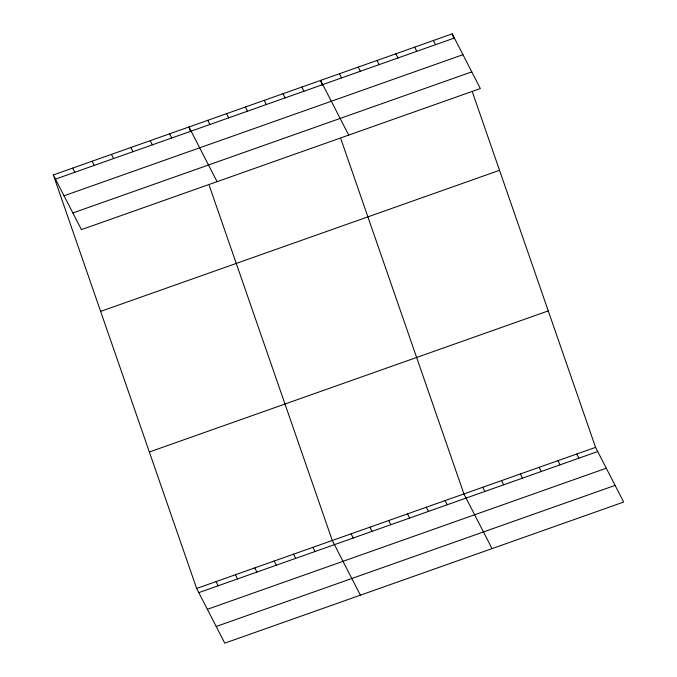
<?xml version="1.0" encoding="UTF-8"?>
<svg xmlns="http://www.w3.org/2000/svg" width="677" height="677" viewBox="0 0 677 677"><rect width="100%" height="100%" fill="white"/><g stroke="black" fill="none" stroke-linecap="round" stroke-linejoin="round"><path stroke-width="1.02" d="M53.331 174.945L452.236 33.85L480.34 88.543L81.435 229.638L53.331 174.945L196.66 588.457L224.764 643.15L623.669 502.055L595.565 447.362L472.504 92.334M55.472 179.117L454.377 38.022M64.036 195.788L462.95 54.693M72.871 212.967L471.776 71.872M100.628 311.403L499.533 170.308M149.355 451.999L548.268 310.904M196.66 588.457L595.565 447.362M198.801 592.629L597.706 451.534M207.365 609.3L606.279 468.205M216.191 626.479L615.105 485.384M433.432 40.502L435.573 44.674M414.629 47.153L416.77 51.325M395.817 53.805L397.966 57.977M377.013 60.456L379.154 64.628M576.762 454.013L578.903 458.185M358.209 67.108L360.35 71.28M557.95 460.665L560.099 464.837M339.405 73.759L341.546 77.931M539.146 467.316L541.287 471.488M348.706 135.104L320.593 80.411L322.286 85.285M520.342 473.968L522.483 478.14M301.79 87.062L303.931 91.234M501.539 480.619L503.68 484.791M282.986 93.714L285.127 97.886M482.726 487.271L484.876 491.443M264.182 100.365L266.323 104.537M492.035 548.615L463.923 493.922L340.87 138.895M245.37 107.017L247.52 111.189M445.119 500.574L447.26 504.746M226.567 113.668L228.708 117.84M426.315 507.225L428.456 511.397M207.763 120.32L209.904 124.492M407.503 513.877L409.653 518.049M217.063 181.664L188.959 126.971L190.643 131.846M388.7 520.528L390.841 524.7M169.58 133.826L171.721 137.998M369.896 527.18L372.037 531.352M150.209 140.681L152.35 144.853M351.092 533.831L353.233 538.003M130.83 147.535L132.971 151.707M360.392 595.176L332.289 540.483L209.227 185.456M111.451 154.39L113.601 158.553M312.909 547.338L315.05 551.51M92.08 161.244L94.221 165.408M293.53 554.192L295.68 558.364M72.701 168.091L74.851 172.263M274.16 561.047L276.301 565.219M254.78 567.901L256.921 572.065M235.41 574.756L237.551 578.92M216.031 581.602L218.172 585.774M452.236 33.85L453.928 38.724"/></g></svg>
